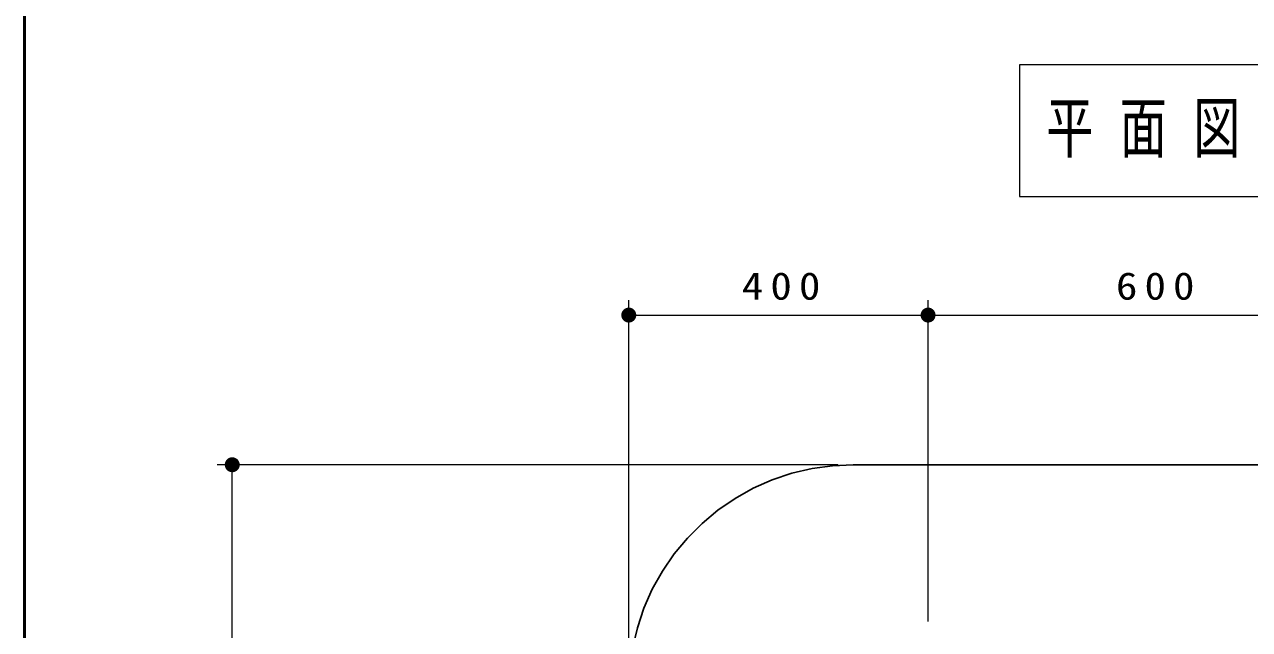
# Model space of a CAD drawing. Units: millimetres on the paper, scale 1:20. Extents: x -385 to 0, y -12 to 267.
# Drawn here: x -385 to -303.1, y 155.3 to 195.7 of the extents above; entities that cross this region are included whole.
import ezdxf

# ---------------------------------------------------------------- set-up
doc = ezdxf.new("R2010")
doc.units = ezdxf.units.MM
doc.layers.add('1_20', color=7, linetype='Continuous', lineweight=13)
doc.layers.add('LY_5', color=7, linetype='Continuous', lineweight=13)
doc.styles.add('ＭＳ ゴシック', font='')
doc.styles.get('ＭＳ ゴシック').set_extended_font_data('MS Gothic')

# ---------------------------------------------------------------- blocks, each defined once
blk = doc.blocks.new('filled_dot')
at = {"color": 0, "linetype": 'Continuous', "lineweight": -2, "const_width": 1.25}
blk.add_lwpolyline([(-0.625, 0, 1), (0.625, 0, 1)], format="xyb", close=True, dxfattribs=at)

msp = doc.modelspace()

# ---------------------------------------------------------------- linework, layer by layer
at = {"layer": '1_20'}
for p, q in [((-318.517, 193.002), (-318.517, 184.202)), ((-270.717, 193.002), (-318.517, 193.002)), ((-318.517, 184.202), (-270.717, 184.202)), ((-344.617, 152.272), (-344.617, 177.272)), ((-324.617, 155.802), (-324.617, 177.272)), ((-344.617, 176.272), (-324.617, 176.272)), ((-324.617, 176.272), (-294.617, 176.272)), ((-330.617, 166.272), (-372.117, 166.272)), ((-371.117, 103.772), (-371.117, 166.272))]:
    msp.add_line(p, q, dxfattribs=at)
at = {"layer": '1_20', "lineweight": 25}
for p, q in [((-331.001, 166.208), (-332.373, 166.016)), ((-329.617, 166.272), (-331.001, 166.208)), ((-259.617, 166.272), (-329.617, 166.272)), ((-333.722, 165.699), (-335.035, 165.259)), ((-332.373, 166.016), (-333.722, 165.699)), ((-336.303, 164.699), (-337.513, 164.025)), ((-335.035, 165.259), (-336.303, 164.699)), ((-337.513, 164.025), (-338.656, 163.242)), ((-338.656, 163.242), (-339.722, 162.357)), ((-339.722, 162.357), (-340.702, 161.377)), ((-340.702, 161.377), (-341.587, 160.311)), ((-341.587, 160.311), (-342.37, 159.168)), ((-342.37, 159.168), (-343.044, 157.958)), ((-343.044, 157.958), (-343.604, 156.69)), ((-343.604, 156.69), (-344.044, 155.376)), ((-344.044, 155.376), (-344.361, 154.028))]:
    msp.add_line(p, q, dxfattribs=at)
at = {"layer": 'LY_5', "lineweight": 50}
msp.add_line((-385, 267), (-385, 0), dxfattribs=at)

# ---------------------------------------------------------------- block references
at = {"layer": '1_20', "xscale": 0.4, "yscale": 0.4}
for p in [(-344.617, 176.272), (-324.617, 176.272)]:
    msp.add_blockref('filled_dot', p, dxfattribs=at)
for p, rotation in [((-324.617, 176.272), 180), ((-371.117, 166.272), 270)]:
    msp.add_blockref('filled_dot', p, dxfattribs=dict(at, rotation=rotation))

# ---------------------------------------------------------------- texts
at = {"layer": '1_20', "style": 'ＭＳ ゴシック'}
for s, insert, char_height, attachment_point in [('\\T1.56;\\W0.7;平面図\u3000Ｓ＝１／20', (-294.617, 188.602), 3.299, 5), ('\\T1.33;\\W1.15;400', (-334.2, 177.272), 1.833, 8), ('\\T1.33;\\W1.15;600', (-309.2, 177.272), 1.833, 8)]:
    msp.add_mtext(s, dxfattribs=dict(at, insert=insert, char_height=char_height, attachment_point=attachment_point))

doc.saveas('drawing.dxf')
